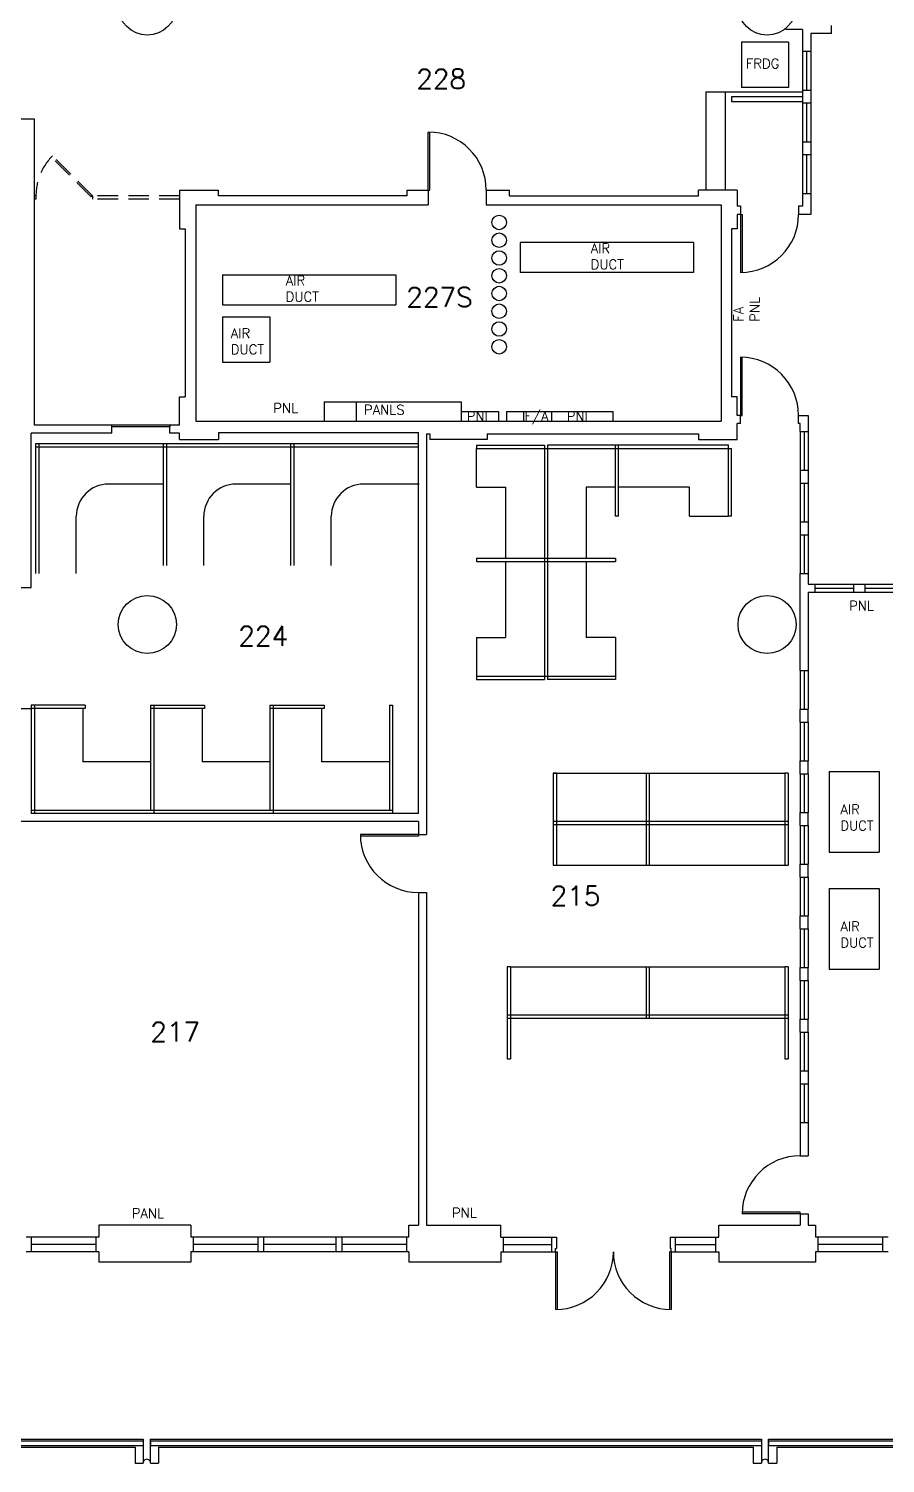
# Model space of a CAD drawing. Header units: inches. Extents: x -10292 to -5324, y 13582 to 17307.
# Drawn here: x -9292 to -8762, y 14536 to 15425 of the extents above; entities that cross this region are included whole.
import ezdxf

# ---------------------------------------------------------------- set-up
doc = ezdxf.new("R2010")
doc.units = ezdxf.units.IN
doc.header["$MEASUREMENT"] = 0
doc.linetypes.add('DASHED', pattern=[19.05, 12.7, -6.35])
for name, color, linetype in [('A-AREA-IDEN', 7, 'Continuous'), ('A-COLS', 1, 'Continuous'), ('A-DOOR', 3, 'Continuous'), ('A-EQPM', 9, 'Continuous'), ('A-FLOR', 9, 'Continuous'), ('A-FLOR-HRAL', 4, 'Continuous'), ('A-FLOR-STRS', 9, 'Continuous'), ('A-FURN', 9, 'Continuous'), ('A-GLAZ', 5, 'Continuous'), ('A-WALL-FNCE', 7, 'DASHED'), ('A-WALL-FULL', 7, 'Continuous'), ('A-WALL-PRTN', 9, 'Continuous')]:
    doc.layers.add(name, color=color, linetype=linetype)
doc.styles.get("Standard").update_dxf_attribs({"font": 'romans.shx', "height": 12})

msp = doc.modelspace()

# ---------------------------------------------------------------- linework, layer by layer
at = {"layer": 'A-COLS'}
for centre in [(-9218.81, 15438.81), (-8834.81, 15438.81), (-9218.81, 15055.81), (-8834.81, 15055.81)]:
    msp.add_circle(centre, 18, dxfattribs=at)
at = {"layer": 'A-DOOR'}
for p, q in [((-9044.81, 15324.81), (-9044.81, 15360.81)), ((-9043.81, 15324.81), (-9043.81, 15360.81)), ((-9044.81, 15324.81), (-9043.81, 15324.81)), ((-8851.31, 15309.81), (-8851.31, 15273.81)), ((-8851.31, 15309.81), (-8850.31, 15309.81)), ((-8850.31, 15309.81), (-8850.31, 15273.81)), ((-8851.31, 15221.31), (-8851.31, 15185.31)), ((-8850.31, 15185.31), (-8850.31, 15221.31)), ((-8851.31, 15185.31), (-8850.31, 15185.31)), ((-9204.81, 15179.31), (-9240.81, 15179.31)), ((-9204.81, 15178.31), (-9240.81, 15178.31)), ((-9204.81, 15179.31), (-9204.81, 15178.31)), ((-9050.81, 14925.81), (-9086.81, 14925.81)), ((-9050.81, 14924.81), (-9086.81, 14924.81)), ((-9050.81, 14925.81), (-9050.81, 14924.81)), ((-8814.31, 14691.81), (-8850.31, 14691.81)), ((-8814.31, 14690.81), (-8850.31, 14690.81)), ((-8814.31, 14690.81), (-8814.31, 14691.81)), ((-8965.81, 14667.31), (-8965.81, 14631.56)), ((-8965.81, 14667.31), (-8964.81, 14667.31)), ((-8964.81, 14667.31), (-8964.81, 14631.56)), ((-8894.31, 14667.31), (-8895.31, 14667.31)), ((-8895.31, 14667.31), (-8895.31, 14631.56)), ((-8894.31, 14667.31), (-8894.31, 14631.56))]:
    msp.add_line(p, q, dxfattribs=at)
for centre, radius, start, end in [((-9044.81, 15324.81), 36, 0, 90), ((-8851.31, 15309.81), 36, 270, 0), ((-8851.31, 15185.31), 36, 0, 90), ((-9050.81, 14925.81), 36, 180, 270), ((-8814.31, 14690.81), 36, 90, 180), ((-8965.81, 14667.31), 35.75, 270, 0), ((-8894.31, 14667.31), 35.75, 180, 270)]:
    msp.add_arc(centre, radius, start, end, dxfattribs=at)
at = {"layer": 'A-EQPM'}
for p, q in [((-8850.65, 15416.42), (-8850.65, 15388.42)), ((-8821.65, 15416.42), (-8850.65, 15416.42)), ((-8821.65, 15416.42), (-8821.65, 15388.42)), ((-8821.65, 15388.42), (-8850.65, 15388.42)), ((-8880.31, 15292.31), (-8987.81, 15292.31)), ((-8987.81, 15292.31), (-8987.81, 15273.81)), ((-8880.31, 15292.31), (-8880.31, 15273.81)), ((-8880.31, 15273.81), (-8987.81, 15273.81)), ((-9172.31, 15272.31), (-9064.81, 15272.31)), ((-9172.31, 15272.31), (-9172.31, 15253.81)), ((-9064.81, 15272.31), (-9064.81, 15253.81)), ((-9172.31, 15253.81), (-9064.81, 15253.81)), ((-9172.31, 15246.31), (-9142.81, 15246.31)), ((-9172.31, 15246.31), (-9172.31, 15218.31)), ((-9142.81, 15246.31), (-9142.81, 15218.31)), ((-9172.31, 15218.31), (-9142.81, 15218.31)), ((-9109.31, 15193.81), (-9109.31, 15181.81)), ((-9109.31, 15193.81), (-9024.31, 15193.81)), ((-9089.31, 15193.81), (-9089.31, 15181.81)), ((-9024.31, 15193.81), (-9024.31, 15181.81)), ((-9024.31, 15187.81), (-9001.31, 15187.81)), ((-9001.31, 15187.81), (-9001.31, 15181.81)), ((-8996.31, 15187.81), (-8996.31, 15181.81)), ((-8996.31, 15187.81), (-8930.31, 15187.81)), ((-8985.81, 15187.81), (-8985.81, 15181.81)), ((-8968.31, 15187.81), (-8968.31, 15181.81)), ((-8930.31, 15187.81), (-8930.31, 15181.81)), ((-8796.31, 14964.81), (-8796.31, 14914.81)), ((-8796.31, 14964.81), (-8765.31, 14964.81)), ((-8765.31, 14964.81), (-8765.31, 14914.81)), ((-8796.31, 14914.81), (-8765.31, 14914.81)), ((-8796.31, 14892.31), (-8796.31, 14842.31)), ((-8796.31, 14892.31), (-8765.31, 14892.31)), ((-8765.31, 14892.31), (-8765.31, 14842.31)), ((-8796.31, 14842.31), (-8765.31, 14842.31))]:
    msp.add_line(p, q, dxfattribs=at)
for centre in [(-9000.81, 15304.81), (-9000.81, 15293.81), (-9000.81, 15282.81), (-9000.81, 15271.81), (-9000.81, 15260.81), (-9000.81, 15249.81), (-9000.81, 15238.81), (-9000.81, 15227.81)]:
    msp.add_circle(centre, 4.5, dxfattribs=at)
at = {"layer": 'A-FLOR'}
for p, q in [((-8872.81, 15385.81), (-8812.81, 15385.81)), ((-9599.85, 14551.31), (-9221.35, 14551.31)), ((-9594.85, 14546.31), (-9226.35, 14546.31)), ((-9226.35, 14546.31), (-9226.35, 14536.31)), ((-9221.35, 14551.31), (-9221.35, 14536.31)), ((-9216.85, 14551.31), (-8838.35, 14551.31)), ((-9216.85, 14536.31), (-9216.85, 14551.31)), ((-9211.85, 14546.31), (-8843.35, 14546.31)), ((-9211.85, 14546.31), (-9211.85, 14536.31)), ((-8843.35, 14546.31), (-8843.35, 14536.31)), ((-8838.35, 14551.31), (-8838.35, 14536.31)), ((-8833.85, 14551.31), (-8455.35, 14551.31)), ((-8833.85, 14536.31), (-8833.85, 14551.31)), ((-8828.85, 14546.31), (-8460.35, 14546.31)), ((-8828.85, 14546.31), (-8828.85, 14536.31)), ((-9226.35, 14536.31), (-9221.35, 14536.31)), ((-9216.85, 14536.31), (-9211.85, 14536.31)), ((-8843.35, 14536.31), (-8838.35, 14536.31)), ((-8833.85, 14536.31), (-8828.85, 14536.31))]:
    msp.add_line(p, q, dxfattribs=at)
for centre in [(-9219.1, 14536.55), (-8836.1, 14536.55)]:
    msp.add_arc(centre, 2.26, 353.97442, 186.02558, dxfattribs=at)
at = {"layer": 'A-FLOR-HRAL'}
for p, q in [((-8856.81, 15382.81), (-8856.81, 15379.81)), ((-8856.81, 15382.81), (-8812.81, 15382.81)), ((-8856.81, 15379.81), (-8812.81, 15379.81)), ((-9599.85, 14550.31), (-9221.35, 14550.31)), ((-9599.85, 14547.31), (-9221.35, 14547.31)), ((-9221.35, 14550.31), (-9221.35, 14547.31)), ((-9216.85, 14550.31), (-8838.35, 14550.31)), ((-9216.85, 14550.31), (-9216.85, 14547.31)), ((-9216.85, 14547.31), (-8838.35, 14547.31)), ((-8838.35, 14550.31), (-8838.35, 14547.31)), ((-8833.85, 14550.31), (-8455.35, 14550.31)), ((-8833.85, 14550.31), (-8833.85, 14547.31)), ((-8833.85, 14547.31), (-8455.35, 14547.31))]:
    msp.add_line(p, q, dxfattribs=at)
at = {"layer": 'A-FLOR-STRS'}
for p, q in [((-8872.81, 15385.81), (-8872.81, 15324.81)), ((-8860.81, 15385.81), (-8860.81, 15324.81))]:
    msp.add_line(p, q, dxfattribs=at)
at = {"layer": 'A-FURN'}
for p, q in [((-9014.81, 15140.81), (-9014.81, 15164.81)), ((-8928.81, 15140.81), (-8928.81, 15164.81)), ((-9208.81, 15142.81), (-9242.81, 15142.81)), ((-9129.81, 15142.81), (-9163.81, 15142.81)), ((-9050.31, 15142.81), (-9084.81, 15142.81)), ((-9014.81, 15140.81), (-8996.81, 15140.81)), ((-8996.81, 15140.81), (-8996.81, 15096.81)), ((-8928.81, 15140.81), (-8946.81, 15140.81)), ((-8946.81, 15140.81), (-8946.81, 15096.81)), ((-8882.81, 15140.81), (-8926.81, 15140.81)), ((-8882.81, 15122.81), (-8882.81, 15140.81)), ((-9262.81, 15087.31), (-9262.81, 15122.81)), ((-9183.81, 15092.31), (-9183.81, 15122.81)), ((-9104.81, 15092.31), (-9104.81, 15122.81)), ((-8882.81, 15122.81), (-8858.81, 15122.81)), ((-8996.81, 15094.81), (-8996.81, 15047.81)), ((-8946.81, 15094.81), (-8946.81, 15047.81)), ((-9014.81, 15047.81), (-8996.81, 15047.81)), ((-9014.81, 15047.81), (-9014.81, 15023.81)), ((-8928.81, 15047.81), (-8946.81, 15047.81)), ((-8928.81, 15047.81), (-8928.81, 15023.81)), ((-9258.81, 15003.81), (-9258.81, 14970.81)), ((-9184.81, 15003.81), (-9184.81, 14970.81)), ((-9110.81, 15003.81), (-9110.81, 14970.81)), ((-9216.81, 14970.81), (-9258.81, 14970.81)), ((-9142.81, 14970.81), (-9184.81, 14970.81)), ((-9068.81, 14970.81), (-9110.81, 14970.81)), ((-8967.31, 14963.81), (-8909.81, 14963.81)), ((-8907.81, 14963.81), (-8823.81, 14963.81)), ((-8967.31, 14906.81), (-8909.81, 14906.81)), ((-8907.81, 14906.81), (-8823.81, 14906.81)), ((-8993.81, 14843.81), (-8909.81, 14843.81)), ((-8907.81, 14843.81), (-8823.81, 14843.81))]:
    msp.add_line(p, q, dxfattribs=at)
for centre in [(-9242.81, 15122.81), (-9163.81, 15122.81), (-9084.81, 15122.81)]:
    msp.add_arc(centre, 20, 90, 180, dxfattribs=at)
at = {"layer": 'A-GLAZ'}
for p, q in [((-8812.81, 15410.81), (-8812.81, 15386.81)), ((-8810.31, 15410.81), (-8810.31, 15386.81)), ((-8807.81, 15410.81), (-8807.81, 15386.81)), ((-8812.81, 15378.81), (-8812.81, 15354.81)), ((-8810.31, 15378.81), (-8810.31, 15354.81)), ((-8807.81, 15378.81), (-8807.81, 15354.81)), ((-8812.81, 15346.81), (-8812.81, 15322.81)), ((-8810.31, 15346.81), (-8810.31, 15322.81)), ((-8807.81, 15346.81), (-8807.81, 15322.81)), ((-8814.31, 15175.31), (-8814.31, 15151.31)), ((-8811.81, 15175.31), (-8811.81, 15151.31)), ((-8809.31, 15175.31), (-8809.31, 15151.31)), ((-8814.31, 15143.31), (-8814.31, 15119.31)), ((-8811.81, 15143.31), (-8811.81, 15119.31)), ((-8809.31, 15143.31), (-8809.31, 15119.31)), ((-8814.31, 15111.31), (-8814.31, 15087.31)), ((-8811.81, 15111.31), (-8811.81, 15087.31)), ((-8809.31, 15111.31), (-8809.31, 15087.31)), ((-8805.31, 15080.81), (-8781.31, 15080.81)), ((-8805.31, 15078.31), (-8781.31, 15078.31)), ((-8774.31, 15080.81), (-8750.31, 15080.81)), ((-8774.31, 15078.31), (-8750.31, 15078.31)), ((-8805.31, 15075.81), (-8781.31, 15075.81)), ((-8774.31, 15075.81), (-8750.31, 15075.81)), ((-8814.31, 15027.31), (-8814.31, 15003.31)), ((-8811.81, 15027.31), (-8811.81, 15003.31)), ((-8809.31, 15027.31), (-8809.31, 15003.31)), ((-8814.31, 14995.31), (-8814.31, 14971.31)), ((-8811.81, 14995.31), (-8811.81, 14971.31)), ((-8809.31, 14995.31), (-8809.31, 14971.31)), ((-8814.31, 14963.31), (-8814.31, 14939.31)), ((-8811.81, 14963.31), (-8811.81, 14939.31)), ((-8809.31, 14963.31), (-8809.31, 14939.31)), ((-8814.31, 14931.31), (-8814.31, 14907.31)), ((-8811.81, 14931.31), (-8811.81, 14907.31)), ((-8809.31, 14931.31), (-8809.31, 14907.31)), ((-8814.31, 14899.31), (-8814.31, 14875.31)), ((-8811.81, 14899.31), (-8811.81, 14875.31)), ((-8809.31, 14899.31), (-8809.31, 14875.31)), ((-8814.31, 14867.31), (-8814.31, 14843.31)), ((-8811.81, 14867.31), (-8811.81, 14843.31)), ((-8809.31, 14867.31), (-8809.31, 14843.31)), ((-8814.31, 14835.31), (-8814.31, 14811.31)), ((-8811.81, 14835.31), (-8811.81, 14811.31)), ((-8809.31, 14835.31), (-8809.31, 14811.31)), ((-8814.31, 14803.31), (-8814.31, 14779.31)), ((-8811.81, 14803.31), (-8811.81, 14779.31)), ((-8809.31, 14803.31), (-8809.31, 14779.31)), ((-8814.31, 14771.31), (-8814.31, 14747.31)), ((-8811.81, 14771.31), (-8811.81, 14747.31)), ((-8809.31, 14771.31), (-8809.31, 14747.31)), ((-9250.81, 14676.31), (-9290.81, 14676.31)), ((-9250.81, 14671.81), (-9290.81, 14671.81)), ((-9150.31, 14676.31), (-9190.31, 14676.31)), ((-9150.31, 14671.81), (-9190.31, 14671.81)), ((-9102.11, 14676.31), (-9146.81, 14676.31)), ((-9102.11, 14671.81), (-9146.81, 14671.81)), ((-9058.31, 14676.31), (-9098.31, 14676.31)), ((-9058.31, 14671.81), (-9098.31, 14671.81)), ((-8998.31, 14676.31), (-8968.31, 14676.31)), ((-8998.31, 14671.81), (-8968.31, 14671.81)), ((-8891.81, 14676.31), (-8864.81, 14676.31)), ((-8891.81, 14671.81), (-8866.81, 14671.81)), ((-8763.31, 14676.31), (-8803.31, 14676.31)), ((-8763.31, 14671.81), (-8803.31, 14671.81)), ((-9250.81, 14667.31), (-9290.81, 14667.31)), ((-9150.31, 14667.31), (-9190.31, 14667.31)), ((-9102.11, 14667.31), (-9146.81, 14667.31)), ((-9058.31, 14667.31), (-9098.31, 14667.31)), ((-8998.31, 14667.31), (-8968.31, 14667.31)), ((-8891.81, 14667.31), (-8864.81, 14667.31)), ((-8763.31, 14667.31), (-8803.31, 14667.31))]:
    msp.add_line(p, q, dxfattribs=at)
at = {"layer": 'A-WALL-FNCE'}
for p, q in [((-9253.52, 15320.61), (-9278.27, 15345.36)), ((-9252.81, 15321.31), (-9277.56, 15346.06)), ((-9287.81, 15321.31), (-9288.81, 15321.31)), ((-9287.81, 15319.31), (-9288.81, 15319.31)), ((-9287.81, 15321.31), (-9287.81, 15319.31)), ((-9252.81, 15321.31), (-9253.52, 15320.61)), ((-9198.81, 15321.31), (-9252.81, 15321.31)), ((-9252.81, 15321.31), (-9252.81, 15319.31)), ((-9198.81, 15319.31), (-9252.81, 15319.31))]:
    msp.add_line(p, q, dxfattribs=at)
msp.add_arc((-9252.81, 15321.31), 35, 135, 180, dxfattribs=at)
at = {"layer": 'A-WALL-FULL'}
for p, q in [((-8794.81, 15421.81), (-8794.81, 15426.81)), ((-8812.81, 15424.31), (-8823.32, 15424.31)), ((-8812.81, 15424.31), (-8812.81, 15410.81)), ((-8794.81, 15421.81), (-8807.81, 15421.81)), ((-8807.81, 15421.81), (-8807.81, 15410.81)), ((-8812.81, 15410.81), (-8807.81, 15410.81)), ((-8812.81, 15386.81), (-8807.81, 15386.81)), ((-8812.81, 15386.81), (-8812.81, 15378.81)), ((-8807.81, 15386.81), (-8807.81, 15378.81)), ((-8812.81, 15378.81), (-8807.81, 15378.81)), ((-9288.81, 15368.81), (-9338.81, 15368.81)), ((-9288.81, 15179.31), (-9288.81, 15368.81)), ((-8812.81, 15354.81), (-8807.81, 15354.81)), ((-8812.81, 15354.81), (-8812.81, 15346.81)), ((-8807.81, 15354.81), (-8807.81, 15346.81)), ((-8812.81, 15346.81), (-8807.81, 15346.81)), ((-9198.81, 15324.81), (-9174.81, 15324.81)), ((-9198.81, 15324.81), (-9198.81, 15300.81)), ((-9174.81, 15321.31), (-9174.81, 15324.81)), ((-9057.81, 15321.31), (-9174.81, 15321.31)), ((-9057.81, 15321.31), (-9057.81, 15324.81)), ((-9057.81, 15324.81), (-9044.81, 15324.81)), ((-9044.81, 15324.81), (-9044.81, 15315.81)), ((-9008.81, 15324.81), (-8994.31, 15324.81)), ((-9008.81, 15324.81), (-9008.81, 15315.81)), ((-8994.31, 15321.31), (-8994.31, 15324.81)), ((-8994.31, 15321.31), (-8877.31, 15321.31)), ((-8853.31, 15324.81), (-8877.31, 15324.81)), ((-8877.31, 15321.31), (-8877.31, 15324.81)), ((-8853.31, 15324.81), (-8853.31, 15314.81)), ((-8812.81, 15322.81), (-8807.81, 15322.81)), ((-8812.81, 15322.81), (-8812.81, 15314.81)), ((-8807.81, 15322.81), (-8807.81, 15309.81)), ((-9188.81, 15315.81), (-9188.81, 15181.81)), ((-9188.81, 15315.81), (-9044.81, 15315.81)), ((-9008.81, 15315.81), (-8863.31, 15315.81)), ((-8863.31, 15315.81), (-8863.31, 15181.81)), ((-8851.31, 15314.81), (-8853.31, 15314.81)), ((-8851.31, 15309.81), (-8853.31, 15309.81)), ((-8853.31, 15309.81), (-8853.31, 15300.81)), ((-8851.31, 15314.81), (-8851.31, 15309.81)), ((-8812.81, 15314.81), (-8815.31, 15314.81)), ((-8815.31, 15314.81), (-8815.31, 15309.81)), ((-8807.81, 15309.81), (-8815.31, 15309.81)), ((-9198.81, 15300.81), (-9195.31, 15300.81)), ((-9195.31, 15300.81), (-9195.31, 15196.81)), ((-8853.31, 15300.81), (-8856.81, 15300.81)), ((-8856.81, 15300.81), (-8856.81, 15196.81)), ((-9198.81, 15196.81), (-9195.31, 15196.81)), ((-9198.81, 15179.31), (-9198.81, 15196.81)), ((-8853.31, 15196.81), (-8856.81, 15196.81)), ((-8853.31, 15185.31), (-8853.31, 15196.81)), ((-8851.31, 15185.31), (-8853.31, 15185.31)), ((-8851.31, 15180.31), (-8851.31, 15185.31)), ((-8815.31, 15185.31), (-8809.31, 15185.31)), ((-8815.31, 15180.31), (-8815.31, 15185.31)), ((-8809.31, 15185.31), (-8809.31, 15175.31)), ((-9240.81, 15179.31), (-9288.81, 15179.31)), ((-9240.81, 15174.31), (-9240.81, 15179.31)), ((-9198.81, 15179.31), (-9204.81, 15179.31)), ((-9204.81, 15174.31), (-9204.81, 15179.31)), ((-9188.81, 15181.81), (-8863.31, 15181.81)), ((-8853.31, 15170.31), (-8853.31, 15180.31)), ((-8851.31, 15180.31), (-8853.31, 15180.31)), ((-8814.31, 15180.31), (-8815.31, 15180.31)), ((-8814.31, 15175.31), (-8814.31, 15180.31)), ((-9290.81, 15078.81), (-9290.81, 15174.31)), ((-9240.81, 15174.31), (-9290.81, 15174.31)), ((-9198.81, 15174.31), (-9204.81, 15174.31)), ((-9198.81, 15170.31), (-9198.81, 15174.31)), ((-9198.81, 15170.31), (-9174.81, 15170.31)), ((-9174.81, 15174.81), (-9174.81, 15170.31)), ((-9174.81, 15174.81), (-9050.81, 15174.81)), ((-9050.81, 14938.81), (-9050.81, 15174.81)), ((-9045.81, 15173.81), (-9045.81, 14925.81)), ((-9045.81, 15173.81), (-9043.81, 15173.81)), ((-9043.81, 15173.81), (-9043.81, 15170.31)), ((-9008.31, 15170.31), (-9043.81, 15170.31)), ((-9008.31, 15173.81), (-9008.31, 15170.31)), ((-9008.31, 15173.81), (-8877.31, 15173.81)), ((-8877.31, 15173.81), (-8877.31, 15170.31)), ((-8877.31, 15170.31), (-8853.31, 15170.31)), ((-8814.31, 15175.31), (-8809.31, 15175.31)), ((-8814.31, 15151.31), (-8809.31, 15151.31)), ((-8814.31, 15151.31), (-8814.31, 15143.31)), ((-8809.31, 15151.31), (-8809.31, 15143.31)), ((-8814.31, 15143.31), (-8809.31, 15143.31)), ((-8814.31, 15119.31), (-8809.31, 15119.31)), ((-8814.31, 15119.31), (-8814.31, 15111.31)), ((-8809.31, 15119.31), (-8809.31, 15111.31)), ((-8814.31, 15111.31), (-8809.31, 15111.31)), ((-8814.31, 15087.31), (-8809.31, 15087.31)), ((-8814.31, 15027.31), (-8814.31, 15087.31)), ((-8809.31, 15087.31), (-8809.31, 15080.81)), ((-9338.81, 15078.81), (-9290.81, 15078.81)), ((-8809.31, 15080.81), (-8805.31, 15080.81)), ((-8805.31, 15080.81), (-8805.31, 15075.81)), ((-8781.31, 15080.81), (-8781.31, 15075.81)), ((-8781.31, 15080.81), (-8774.31, 15080.81)), ((-8774.31, 15080.81), (-8774.31, 15075.81)), ((-8809.31, 15075.81), (-8805.31, 15075.81)), ((-8809.31, 15075.81), (-8809.31, 15027.31)), ((-8781.31, 15075.81), (-8774.31, 15075.81)), ((-8814.31, 15027.31), (-8809.31, 15027.31)), ((-9338.81, 15003.81), (-9290.81, 15003.81)), ((-9290.81, 15003.81), (-9290.81, 14938.81)), ((-8814.31, 15003.31), (-8809.31, 15003.31)), ((-8814.31, 14995.31), (-8814.31, 15003.31)), ((-8809.31, 14995.31), (-8809.31, 15003.31)), ((-8814.31, 14995.31), (-8809.31, 14995.31)), ((-8814.31, 14971.31), (-8809.31, 14971.31)), ((-8814.31, 14963.31), (-8814.31, 14971.31)), ((-8809.31, 14963.31), (-8809.31, 14971.31)), ((-8814.31, 14963.31), (-8809.31, 14963.31)), ((-9050.81, 14938.81), (-9290.81, 14938.81)), ((-8814.31, 14939.31), (-8809.31, 14939.31)), ((-8814.31, 14931.31), (-8814.31, 14939.31)), ((-8809.31, 14931.31), (-8809.31, 14939.31)), ((-9050.81, 14933.81), (-9338.81, 14933.81)), ((-9050.81, 14933.81), (-9050.81, 14925.81)), ((-8814.31, 14931.31), (-8809.31, 14931.31)), ((-9050.81, 14925.81), (-9045.81, 14925.81)), ((-8814.31, 14907.31), (-8809.31, 14907.31)), ((-8814.31, 14899.31), (-8814.31, 14907.31)), ((-8809.31, 14899.31), (-8809.31, 14907.31)), ((-8814.31, 14899.31), (-8809.31, 14899.31)), ((-9050.81, 14889.81), (-9050.81, 14683.81)), ((-9050.81, 14889.81), (-9045.81, 14889.81)), ((-9045.81, 14889.81), (-9045.81, 14683.81)), ((-8814.31, 14875.31), (-8809.31, 14875.31)), ((-8814.31, 14867.31), (-8814.31, 14875.31)), ((-8809.31, 14867.31), (-8809.31, 14875.31)), ((-8814.31, 14867.31), (-8809.31, 14867.31)), ((-8814.31, 14843.31), (-8809.31, 14843.31)), ((-8814.31, 14835.31), (-8814.31, 14843.31)), ((-8809.31, 14835.31), (-8809.31, 14843.31)), ((-8814.31, 14835.31), (-8809.31, 14835.31)), ((-8814.31, 14811.31), (-8809.31, 14811.31)), ((-8814.31, 14803.31), (-8814.31, 14811.31)), ((-8809.31, 14803.31), (-8809.31, 14811.31)), ((-8814.31, 14803.31), (-8809.31, 14803.31)), ((-8814.31, 14779.31), (-8814.31, 14771.31)), ((-8814.31, 14779.31), (-8809.31, 14779.31)), ((-8809.31, 14779.31), (-8809.31, 14771.31)), ((-8814.31, 14771.31), (-8809.31, 14771.31)), ((-8814.31, 14747.31), (-8809.31, 14747.31)), ((-8814.31, 14747.31), (-8814.31, 14726.81)), ((-8809.31, 14747.31), (-8809.31, 14726.81)), ((-8814.31, 14726.81), (-8809.31, 14726.81)), ((-8814.31, 14690.81), (-8814.31, 14683.81)), ((-8814.31, 14690.81), (-8809.31, 14690.81)), ((-8809.31, 14690.81), (-8809.31, 14683.81)), ((-9191.81, 14683.81), (-9248.81, 14683.81)), ((-9248.81, 14683.81), (-9248.81, 14676.31)), ((-9191.81, 14683.81), (-9191.81, 14676.31)), ((-9056.81, 14683.81), (-9050.81, 14683.81)), ((-9056.81, 14676.31), (-9056.81, 14683.81)), ((-9045.81, 14683.81), (-8999.81, 14683.81)), ((-8999.81, 14676.31), (-8999.81, 14683.81)), ((-8864.81, 14683.81), (-8814.31, 14683.81)), ((-8864.81, 14676.31), (-8864.81, 14683.81)), ((-8809.31, 14683.81), (-8804.81, 14683.81)), ((-8804.81, 14683.81), (-8804.81, 14676.31)), ((-9290.81, 14676.31), (-9293.81, 14676.31)), ((-9290.81, 14676.31), (-9290.81, 14667.31)), ((-9248.81, 14676.31), (-9250.81, 14676.31)), ((-9250.81, 14676.31), (-9250.81, 14667.31)), ((-9190.31, 14676.31), (-9191.81, 14676.31)), ((-9190.31, 14676.31), (-9190.31, 14667.31)), ((-9150.31, 14676.31), (-9150.31, 14667.31)), ((-9146.81, 14676.31), (-9150.31, 14676.31)), ((-9146.81, 14676.31), (-9146.81, 14667.31)), ((-9098.31, 14676.31), (-9102.11, 14676.31)), ((-9102.11, 14676.31), (-9102.11, 14667.31)), ((-9098.31, 14676.31), (-9098.31, 14667.31)), ((-9056.81, 14676.31), (-9058.31, 14676.31)), ((-9058.31, 14676.31), (-9058.31, 14667.31)), ((-8999.81, 14676.31), (-8998.31, 14676.31)), ((-8998.31, 14676.31), (-8998.31, 14667.31)), ((-8968.31, 14676.31), (-8965.31, 14676.31)), ((-8968.31, 14676.31), (-8968.31, 14667.31)), ((-8965.81, 14667.31), (-8965.81, 14669.31)), ((-8965.81, 14669.31), (-8965.31, 14669.31)), ((-8965.31, 14676.31), (-8965.31, 14669.31)), ((-8894.81, 14676.31), (-8894.81, 14669.31)), ((-8894.81, 14676.31), (-8891.81, 14676.31)), ((-8894.31, 14669.31), (-8894.81, 14669.31)), ((-8894.31, 14667.31), (-8894.31, 14669.31)), ((-8891.81, 14676.31), (-8891.81, 14667.31)), ((-8866.81, 14676.31), (-8864.81, 14676.31)), ((-8866.81, 14676.31), (-8866.81, 14667.31)), ((-8803.31, 14676.31), (-8804.81, 14676.31)), ((-8803.31, 14676.31), (-8803.31, 14667.31)), ((-8759.81, 14676.31), (-8763.31, 14676.31)), ((-8763.31, 14676.31), (-8763.31, 14667.31)), ((-9290.81, 14667.31), (-9293.81, 14667.31)), ((-9248.81, 14667.31), (-9250.81, 14667.31)), ((-9248.81, 14667.31), (-9248.81, 14660.81)), ((-9191.81, 14660.81), (-9248.81, 14660.81)), ((-9190.31, 14667.31), (-9191.81, 14667.31)), ((-9191.81, 14667.31), (-9191.81, 14660.81)), ((-9146.81, 14667.31), (-9150.31, 14667.31)), ((-9098.31, 14667.31), (-9102.11, 14667.31)), ((-9056.81, 14667.31), (-9058.31, 14667.31)), ((-9056.81, 14667.31), (-9056.81, 14660.81)), ((-8999.81, 14660.81), (-9056.81, 14660.81)), ((-8999.81, 14667.31), (-8998.31, 14667.31)), ((-8999.81, 14667.31), (-8999.81, 14660.81)), ((-8968.31, 14667.31), (-8965.81, 14667.31)), ((-8894.31, 14667.31), (-8891.81, 14667.31)), ((-8866.81, 14667.31), (-8864.81, 14667.31)), ((-8864.81, 14667.31), (-8864.81, 14660.81)), ((-8804.81, 14660.81), (-8864.81, 14660.81)), ((-8803.31, 14667.31), (-8804.81, 14667.31)), ((-8804.81, 14667.31), (-8804.81, 14660.81)), ((-8759.81, 14667.31), (-8763.31, 14667.31))]:
    msp.add_line(p, q, dxfattribs=at)
at = {"layer": 'A-WALL-PRTN'}
for p, q in [((-9287.81, 15167.81), (-9050.81, 15167.81)), ((-9287.81, 15087.31), (-9287.81, 15167.81)), ((-9285.81, 15087.31), (-9285.81, 15167.81)), ((-9208.81, 15092.31), (-9208.81, 15167.81)), ((-9206.81, 15092.31), (-9206.81, 15167.81)), ((-9129.81, 15092.31), (-9129.81, 15167.81)), ((-9127.81, 15092.31), (-9127.81, 15167.81)), ((-9014.81, 15166.81), (-9014.81, 15164.81)), ((-9014.81, 15166.81), (-8972.81, 15166.81)), ((-8972.81, 15166.81), (-8972.81, 15021.81)), ((-8858.81, 15166.81), (-8970.81, 15166.81)), ((-8970.81, 15166.81), (-8970.81, 15021.81)), ((-8928.81, 15122.81), (-8928.81, 15166.81)), ((-8926.81, 15122.81), (-8926.81, 15166.81)), ((-8858.81, 15122.81), (-8858.81, 15166.81)), ((-9287.81, 15165.81), (-9050.81, 15165.81)), ((-9014.81, 15164.81), (-8856.81, 15164.81)), ((-8856.81, 15122.81), (-8856.81, 15164.81)), ((-8926.81, 15122.81), (-8928.81, 15122.81)), ((-8856.81, 15122.81), (-8858.81, 15122.81)), ((-9014.81, 15096.81), (-8928.81, 15096.81)), ((-9014.81, 15096.81), (-9014.81, 15094.81)), ((-8928.81, 15096.81), (-8928.81, 15094.81)), ((-9014.81, 15094.81), (-8928.81, 15094.81)), ((-9014.81, 15023.81), (-8928.81, 15023.81)), ((-9014.81, 15023.81), (-9014.81, 15021.81)), ((-9014.81, 15021.81), (-8972.81, 15021.81)), ((-8928.81, 15021.81), (-8970.81, 15021.81)), ((-8928.81, 15023.81), (-8928.81, 15021.81)), ((-9257.31, 15005.81), (-9290.81, 15005.81)), ((-9290.81, 15005.81), (-9290.81, 14938.81)), ((-9257.31, 15003.81), (-9290.81, 15003.81)), ((-9288.81, 15005.81), (-9288.81, 14938.81)), ((-9257.31, 15005.81), (-9257.31, 15003.81)), ((-9216.81, 15005.81), (-9216.81, 14940.81)), ((-9216.81, 15005.81), (-9183.31, 15005.81)), ((-9183.31, 15003.81), (-9216.81, 15003.81)), ((-9214.81, 15005.81), (-9214.81, 14938.81)), ((-9183.31, 15005.81), (-9183.31, 15003.81)), ((-9142.81, 15005.81), (-9142.81, 14940.81)), ((-9142.81, 15005.81), (-9109.31, 15005.81)), ((-9109.31, 15003.81), (-9142.81, 15003.81)), ((-9140.81, 15005.81), (-9140.81, 14938.81)), ((-9109.31, 15005.81), (-9109.31, 15003.81)), ((-9068.81, 15005.81), (-9068.81, 14940.81)), ((-9068.81, 15005.81), (-9066.81, 15005.81)), ((-9066.81, 15005.81), (-9066.81, 14938.81)), ((-8967.31, 14963.81), (-8967.31, 14906.81)), ((-8965.31, 14963.81), (-8967.31, 14963.81)), ((-8965.31, 14963.81), (-8965.31, 14906.81)), ((-8909.81, 14963.81), (-8909.81, 14906.81)), ((-8909.81, 14963.81), (-8907.81, 14963.81)), ((-8907.81, 14963.81), (-8907.81, 14906.81)), ((-8821.81, 14963.81), (-8823.81, 14963.81)), ((-8823.81, 14963.81), (-8823.81, 14906.81)), ((-8821.81, 14963.81), (-8821.81, 14906.81)), ((-9290.81, 14940.81), (-9066.81, 14940.81)), ((-8821.81, 14933.81), (-8967.31, 14933.81)), ((-8821.81, 14931.81), (-8967.31, 14931.81)), ((-8967.31, 14906.81), (-8965.31, 14906.81)), ((-8909.81, 14906.81), (-8907.81, 14906.81)), ((-8823.81, 14906.81), (-8821.81, 14906.81)), ((-8995.81, 14843.81), (-8995.81, 14786.81)), ((-8993.81, 14843.81), (-8995.81, 14843.81)), ((-8993.81, 14843.81), (-8993.81, 14786.81)), ((-8909.81, 14843.81), (-8909.81, 14811.81)), ((-8909.81, 14843.81), (-8907.81, 14843.81)), ((-8907.81, 14843.81), (-8907.81, 14811.81)), ((-8821.81, 14843.81), (-8823.81, 14843.81)), ((-8823.81, 14843.81), (-8823.81, 14786.81)), ((-8821.81, 14843.81), (-8821.81, 14786.81)), ((-8821.81, 14813.81), (-8995.81, 14813.81)), ((-8821.81, 14811.81), (-8995.81, 14811.81)), ((-8995.81, 14786.81), (-8993.81, 14786.81)), ((-8823.81, 14786.81), (-8821.81, 14786.81))]:
    msp.add_line(p, q, dxfattribs=at)

# ---------------------------------------------------------------- texts
at = {"layer": 'A-AREA-IDEN', "char_height": 12, "attachment_point": 5}
for s, insert in [('228', (-9036.76, 15393.71)), ('227S', (-9037.78, 15258.54)), ('224', (-9147, 15048.7)), ('215', (-8953.54, 14887.81)), ('217', (-9201.54, 14803.5))]:
    msp.add_mtext(s, dxfattribs=dict(at, insert=insert))
at = {"layer": 'A-EQPM'}
for s, p in [('FRDG', (-8848, 15400.24)), ('AIR', (-8944.14, 15285.83)), ('DUCT', (-8944.14, 15275.83)), ('AIR', (-9133.09, 15265.83)), ('DUCT', (-9133.09, 15255.83)), ('AIR', (-9167.09, 15233.17)), ('DUCT', (-9167.09, 15223.17)), ('PNL', (-9140.77, 15186.82)), ('PANLS', (-9084.6, 15185.81)), ('PNL', (-9020.87, 15181.81)), ('F/A', (-8985.21, 15181.81)), ('PNL', (-8958.97, 15181.81)), ('PNL', (-8784.04, 15064.4)), ('AIR', (-8789.43, 14938.3)), ('DUCT', (-8789.43, 14928.3)), ('AIR', (-8789.43, 14865.8)), ('DUCT', (-8789.43, 14855.8)), ('PANL', (-9228.49, 14688.2)), ('PNL', (-9030.07, 14688.46))]:
    msp.add_text(s, height=6, dxfattribs=at).set_placement(p)
for s, p in [('PNL', (-8839.53, 15243.26)), ('FA', (-8849.53, 15243.26))]:
    msp.add_text(s, height=6, rotation=90, dxfattribs=at).set_placement(p)

doc.saveas('drawing.dxf')
